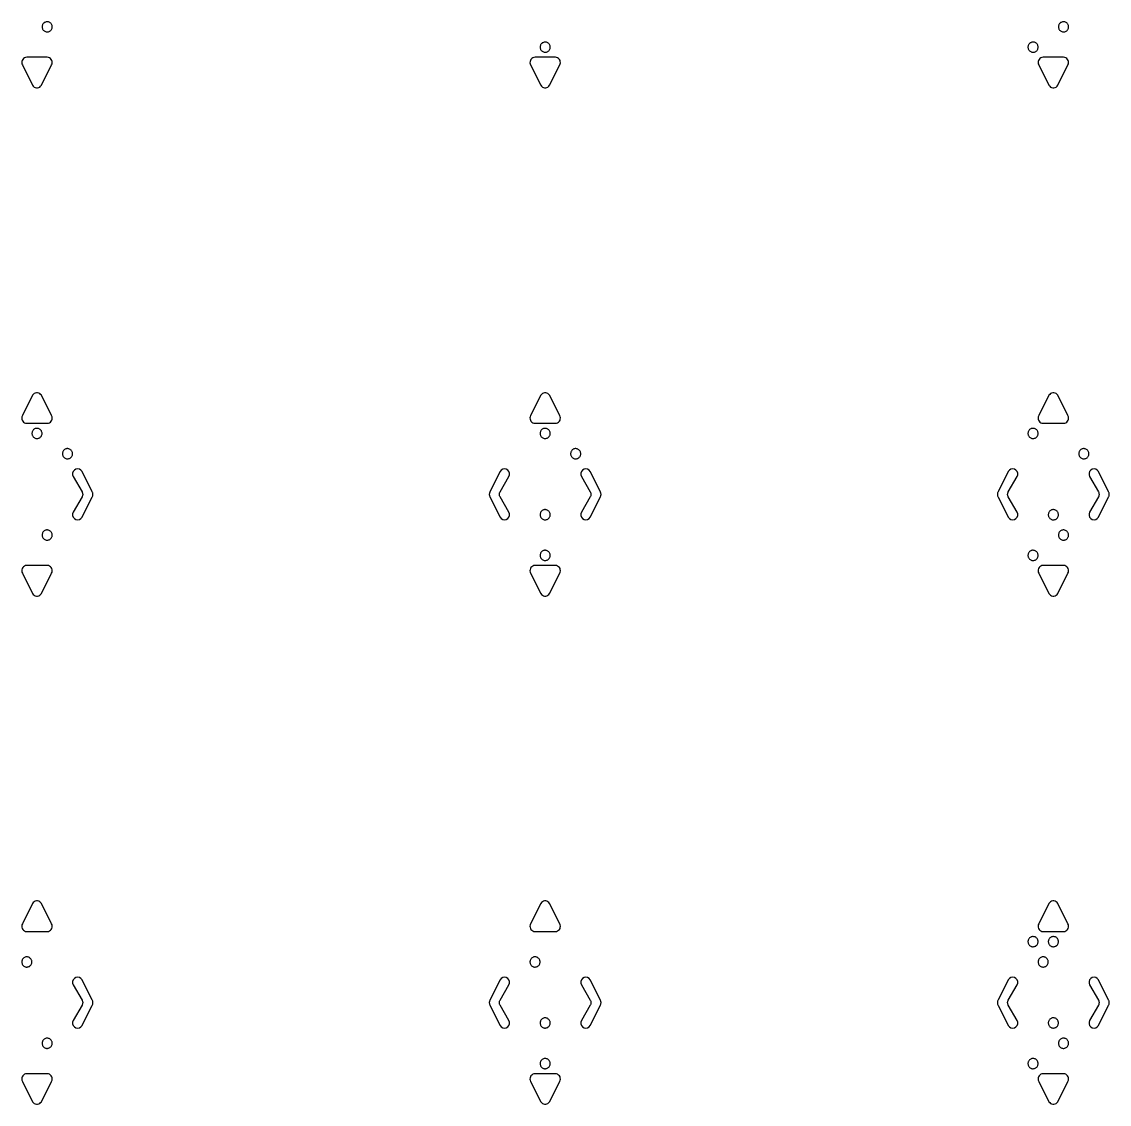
# Model space of a CAD drawing. Header units: metres. Extents: x 45 to 505, y 40 to 510.
# Drawn here: x 148.5 to 255.5, y 40 to 146.5 of the extents above; entities that cross this region are included whole.
import ezdxf

# ---------------------------------------------------------------- set-up
doc = ezdxf.new("R2010")
doc.units = ezdxf.units.M

msp = doc.modelspace()

# ---------------------------------------------------------------- linework, layer by layer
for points in [[(151.5, 146), (151.5, 146.06), (151.48, 146.13), (151.46, 146.19), (151.44, 146.25), (151.4, 146.3), (151.36, 146.35), (151.31, 146.39), (151.26, 146.43), (151.2, 146.46), (151.14, 146.48), (151.08, 146.49), (151.02, 146.5), (150.95, 146.5), (150.89, 146.49), (150.83, 146.47), (150.77, 146.44), (150.71, 146.41), (150.66, 146.37), (150.62, 146.32), (150.58, 146.27), (150.55, 146.22), (150.53, 146.16), (150.51, 146.1), (150.5, 146.03), (150.5, 145.97), (150.51, 145.9), (150.53, 145.84), (150.55, 145.78), (150.58, 145.73), (150.62, 145.68), (150.66, 145.63), (150.71, 145.59), (150.77, 145.56), (150.83, 145.53), (150.89, 145.51), (150.95, 145.5), (151.02, 145.5), (151.08, 145.51), (151.14, 145.52), (151.2, 145.54), (151.26, 145.57), (151.31, 145.61), (151.36, 145.65), (151.4, 145.7), (151.44, 145.75), (151.46, 145.81), (151.48, 145.87), (151.5, 145.94), (151.5, 146)], [(251.5, 146), (251.5, 146.06), (251.48, 146.13), (251.46, 146.19), (251.44, 146.25), (251.4, 146.3), (251.36, 146.35), (251.31, 146.39), (251.26, 146.43), (251.2, 146.46), (251.14, 146.48), (251.08, 146.49), (251.02, 146.5), (250.95, 146.5), (250.89, 146.49), (250.83, 146.47), (250.77, 146.44), (250.71, 146.41), (250.66, 146.37), (250.62, 146.32), (250.58, 146.27), (250.55, 146.22), (250.53, 146.16), (250.51, 146.1), (250.5, 146.03), (250.5, 145.97), (250.51, 145.9), (250.53, 145.84), (250.55, 145.78), (250.58, 145.73), (250.62, 145.68), (250.66, 145.63), (250.71, 145.59), (250.77, 145.56), (250.83, 145.53), (250.89, 145.51), (250.95, 145.5), (251.02, 145.5), (251.08, 145.51), (251.14, 145.52), (251.2, 145.54), (251.26, 145.57), (251.31, 145.61), (251.36, 145.65), (251.4, 145.7), (251.44, 145.75), (251.46, 145.81), (251.48, 145.87), (251.5, 145.94), (251.5, 146)], [(200.5, 144), (200.5, 144.06), (200.48, 144.13), (200.46, 144.19), (200.44, 144.25), (200.4, 144.3), (200.36, 144.35), (200.31, 144.39), (200.26, 144.43), (200.2, 144.46), (200.14, 144.48), (200.08, 144.49), (200.02, 144.5), (199.95, 144.5), (199.89, 144.49), (199.83, 144.47), (199.77, 144.44), (199.71, 144.41), (199.66, 144.37), (199.62, 144.32), (199.58, 144.27), (199.55, 144.22), (199.53, 144.16), (199.51, 144.1), (199.5, 144.03), (199.5, 143.97), (199.51, 143.9), (199.53, 143.84), (199.55, 143.78), (199.58, 143.73), (199.62, 143.68), (199.66, 143.63), (199.71, 143.59), (199.77, 143.56), (199.83, 143.53), (199.89, 143.51), (199.95, 143.5), (200.02, 143.5), (200.08, 143.51), (200.14, 143.52), (200.2, 143.54), (200.26, 143.57), (200.31, 143.61), (200.36, 143.65), (200.4, 143.7), (200.44, 143.75), (200.46, 143.81), (200.48, 143.87), (200.5, 143.94), (200.5, 144)], [(248.5, 144), (248.5, 144.06), (248.48, 144.13), (248.46, 144.19), (248.44, 144.25), (248.4, 144.3), (248.36, 144.35), (248.31, 144.39), (248.26, 144.43), (248.2, 144.46), (248.14, 144.48), (248.08, 144.49), (248.02, 144.5), (247.95, 144.5), (247.89, 144.49), (247.83, 144.47), (247.77, 144.44), (247.71, 144.41), (247.66, 144.37), (247.62, 144.32), (247.58, 144.27), (247.55, 144.22), (247.53, 144.16), (247.51, 144.1), (247.5, 144.03), (247.5, 143.97), (247.51, 143.9), (247.53, 143.84), (247.55, 143.78), (247.58, 143.73), (247.62, 143.68), (247.66, 143.63), (247.71, 143.59), (247.77, 143.56), (247.83, 143.53), (247.89, 143.51), (247.95, 143.5), (248.02, 143.5), (248.08, 143.51), (248.14, 143.52), (248.2, 143.54), (248.26, 143.57), (248.31, 143.61), (248.36, 143.65), (248.4, 143.7), (248.44, 143.75), (248.46, 143.81), (248.48, 143.87), (248.5, 143.94), (248.5, 144)], [(149.57, 140.25), (149.64, 140.16), (149.73, 140.08), (149.83, 140.03), (149.94, 140), (150.06, 140), (150.17, 140.03), (150.27, 140.08), (150.36, 140.16), (150.43, 140.25), (151.43, 142.25), (151.48, 142.36), (151.5, 142.47), (151.49, 142.59), (151.46, 142.7), (151.4, 142.8), (151.32, 142.88), (151.22, 142.95), (151.12, 142.99), (151, 143), (149, 143), (148.88, 142.99), (148.78, 142.95), (148.68, 142.88), (148.6, 142.8), (148.54, 142.7), (148.51, 142.59), (148.5, 142.47), (148.52, 142.36), (148.57, 142.25)], [(199.57, 140.25), (199.64, 140.16), (199.73, 140.08), (199.83, 140.03), (199.94, 140), (200.06, 140), (200.17, 140.03), (200.27, 140.08), (200.36, 140.16), (200.43, 140.25), (201.43, 142.25), (201.48, 142.36), (201.5, 142.47), (201.49, 142.59), (201.46, 142.7), (201.4, 142.8), (201.32, 142.88), (201.22, 142.95), (201.12, 142.99), (201, 143), (199, 143), (198.88, 142.99), (198.78, 142.95), (198.68, 142.88), (198.6, 142.8), (198.54, 142.7), (198.51, 142.59), (198.5, 142.47), (198.52, 142.36), (198.57, 142.25)], [(249.57, 140.25), (249.64, 140.16), (249.73, 140.08), (249.83, 140.03), (249.94, 140), (250.06, 140), (250.17, 140.03), (250.27, 140.08), (250.36, 140.16), (250.43, 140.25), (251.43, 142.25), (251.48, 142.36), (251.5, 142.47), (251.49, 142.59), (251.46, 142.7), (251.4, 142.8), (251.32, 142.88), (251.22, 142.95), (251.12, 142.99), (251, 143), (249, 143), (248.88, 142.99), (248.78, 142.95), (248.68, 142.88), (248.6, 142.8), (248.54, 142.7), (248.51, 142.59), (248.5, 142.47), (248.52, 142.36), (248.57, 142.25)], [(150.43, 109.75), (150.36, 109.84), (150.27, 109.92), (150.17, 109.97), (150.06, 110), (149.94, 110), (149.83, 109.97), (149.73, 109.92), (149.64, 109.84), (149.57, 109.75), (148.57, 107.75), (148.52, 107.64), (148.5, 107.53), (148.51, 107.41), (148.54, 107.3), (148.6, 107.2), (148.68, 107.12), (148.78, 107.05), (148.88, 107.01), (149, 107), (151, 107), (151.12, 107.01), (151.22, 107.05), (151.32, 107.12), (151.4, 107.2), (151.46, 107.3), (151.49, 107.41), (151.5, 107.53), (151.48, 107.64), (151.43, 107.75)], [(200.43, 109.75), (200.36, 109.84), (200.27, 109.92), (200.17, 109.97), (200.06, 110), (199.94, 110), (199.83, 109.97), (199.73, 109.92), (199.64, 109.84), (199.57, 109.75), (198.57, 107.75), (198.52, 107.64), (198.5, 107.53), (198.51, 107.41), (198.54, 107.3), (198.6, 107.2), (198.68, 107.12), (198.78, 107.05), (198.88, 107.01), (199, 107), (201, 107), (201.12, 107.01), (201.22, 107.05), (201.32, 107.12), (201.4, 107.2), (201.46, 107.3), (201.49, 107.41), (201.5, 107.53), (201.48, 107.64), (201.43, 107.75)], [(250.43, 109.75), (250.36, 109.84), (250.27, 109.92), (250.17, 109.97), (250.06, 110), (249.94, 110), (249.83, 109.97), (249.73, 109.92), (249.64, 109.84), (249.57, 109.75), (248.57, 107.75), (248.52, 107.64), (248.5, 107.53), (248.51, 107.41), (248.54, 107.3), (248.6, 107.2), (248.68, 107.12), (248.78, 107.05), (248.88, 107.01), (249, 107), (251, 107), (251.12, 107.01), (251.22, 107.05), (251.32, 107.12), (251.4, 107.2), (251.46, 107.3), (251.49, 107.41), (251.5, 107.53), (251.48, 107.64), (251.43, 107.75)], [(150.5, 106), (150.5, 106.06), (150.48, 106.13), (150.46, 106.19), (150.44, 106.25), (150.4, 106.3), (150.36, 106.35), (150.31, 106.39), (150.26, 106.43), (150.2, 106.46), (150.14, 106.48), (150.08, 106.49), (150.02, 106.5), (149.95, 106.5), (149.89, 106.49), (149.83, 106.47), (149.77, 106.44), (149.71, 106.41), (149.66, 106.37), (149.62, 106.32), (149.58, 106.27), (149.55, 106.22), (149.53, 106.16), (149.51, 106.1), (149.5, 106.03), (149.5, 105.97), (149.51, 105.9), (149.53, 105.84), (149.55, 105.78), (149.58, 105.73), (149.62, 105.68), (149.66, 105.63), (149.71, 105.59), (149.77, 105.56), (149.83, 105.53), (149.89, 105.51), (149.95, 105.5), (150.02, 105.5), (150.08, 105.51), (150.14, 105.52), (150.2, 105.54), (150.26, 105.57), (150.31, 105.61), (150.36, 105.65), (150.4, 105.7), (150.44, 105.75), (150.46, 105.81), (150.48, 105.87), (150.5, 105.94), (150.5, 106)], [(200.5, 106), (200.5, 106.06), (200.48, 106.13), (200.46, 106.19), (200.44, 106.25), (200.4, 106.3), (200.36, 106.35), (200.31, 106.39), (200.26, 106.43), (200.2, 106.46), (200.14, 106.48), (200.08, 106.49), (200.02, 106.5), (199.95, 106.5), (199.89, 106.49), (199.83, 106.47), (199.77, 106.44), (199.71, 106.41), (199.66, 106.37), (199.62, 106.32), (199.58, 106.27), (199.55, 106.22), (199.53, 106.16), (199.51, 106.1), (199.5, 106.03), (199.5, 105.97), (199.51, 105.9), (199.53, 105.84), (199.55, 105.78), (199.58, 105.73), (199.62, 105.68), (199.66, 105.63), (199.71, 105.59), (199.77, 105.56), (199.83, 105.53), (199.89, 105.51), (199.95, 105.5), (200.02, 105.5), (200.08, 105.51), (200.14, 105.52), (200.2, 105.54), (200.26, 105.57), (200.31, 105.61), (200.36, 105.65), (200.4, 105.7), (200.44, 105.75), (200.46, 105.81), (200.48, 105.87), (200.5, 105.94), (200.5, 106)], [(248.5, 106), (248.5, 106.06), (248.48, 106.13), (248.46, 106.19), (248.44, 106.25), (248.4, 106.3), (248.36, 106.35), (248.31, 106.39), (248.26, 106.43), (248.2, 106.46), (248.14, 106.48), (248.08, 106.49), (248.02, 106.5), (247.95, 106.5), (247.89, 106.49), (247.83, 106.47), (247.77, 106.44), (247.71, 106.41), (247.66, 106.37), (247.62, 106.32), (247.58, 106.27), (247.55, 106.22), (247.53, 106.16), (247.51, 106.1), (247.5, 106.03), (247.5, 105.97), (247.51, 105.9), (247.53, 105.84), (247.55, 105.78), (247.58, 105.73), (247.62, 105.68), (247.66, 105.63), (247.71, 105.59), (247.77, 105.56), (247.83, 105.53), (247.89, 105.51), (247.95, 105.5), (248.02, 105.5), (248.08, 105.51), (248.14, 105.52), (248.2, 105.54), (248.26, 105.57), (248.31, 105.61), (248.36, 105.65), (248.4, 105.7), (248.44, 105.75), (248.46, 105.81), (248.48, 105.87), (248.5, 105.94), (248.5, 106)], [(153.5, 104), (153.5, 104.06), (153.48, 104.13), (153.46, 104.19), (153.44, 104.25), (153.4, 104.3), (153.36, 104.35), (153.31, 104.39), (153.26, 104.43), (153.2, 104.46), (153.14, 104.48), (153.08, 104.49), (153.02, 104.5), (152.95, 104.5), (152.89, 104.49), (152.83, 104.47), (152.77, 104.44), (152.71, 104.41), (152.66, 104.37), (152.62, 104.32), (152.58, 104.27), (152.55, 104.22), (152.53, 104.16), (152.51, 104.1), (152.5, 104.03), (152.5, 103.97), (152.51, 103.9), (152.53, 103.84), (152.55, 103.78), (152.58, 103.73), (152.62, 103.68), (152.66, 103.63), (152.71, 103.59), (152.77, 103.56), (152.83, 103.53), (152.89, 103.51), (152.95, 103.5), (153.02, 103.5), (153.08, 103.51), (153.14, 103.52), (153.2, 103.54), (153.26, 103.57), (153.31, 103.61), (153.36, 103.65), (153.4, 103.7), (153.44, 103.75), (153.46, 103.81), (153.48, 103.87), (153.5, 103.94), (153.5, 104)], [(203.5, 104), (203.5, 104.06), (203.48, 104.13), (203.46, 104.19), (203.44, 104.25), (203.4, 104.3), (203.36, 104.35), (203.31, 104.39), (203.26, 104.43), (203.2, 104.46), (203.14, 104.48), (203.08, 104.49), (203.02, 104.5), (202.95, 104.5), (202.89, 104.49), (202.83, 104.47), (202.77, 104.44), (202.71, 104.41), (202.66, 104.37), (202.62, 104.32), (202.58, 104.27), (202.55, 104.22), (202.53, 104.16), (202.51, 104.1), (202.5, 104.03), (202.5, 103.97), (202.51, 103.9), (202.53, 103.84), (202.55, 103.78), (202.58, 103.73), (202.62, 103.68), (202.66, 103.63), (202.71, 103.59), (202.77, 103.56), (202.83, 103.53), (202.89, 103.51), (202.95, 103.5), (203.02, 103.5), (203.08, 103.51), (203.14, 103.52), (203.2, 103.54), (203.26, 103.57), (203.31, 103.61), (203.36, 103.65), (203.4, 103.7), (203.44, 103.75), (203.46, 103.81), (203.48, 103.87), (203.5, 103.94), (203.5, 104)], [(253.5, 104), (253.5, 104.06), (253.48, 104.13), (253.46, 104.19), (253.44, 104.25), (253.4, 104.3), (253.36, 104.35), (253.31, 104.39), (253.26, 104.43), (253.2, 104.46), (253.14, 104.48), (253.08, 104.49), (253.02, 104.5), (252.95, 104.5), (252.89, 104.49), (252.83, 104.47), (252.77, 104.44), (252.71, 104.41), (252.66, 104.37), (252.62, 104.32), (252.58, 104.27), (252.55, 104.22), (252.53, 104.16), (252.51, 104.1), (252.5, 104.03), (252.5, 103.97), (252.51, 103.9), (252.53, 103.84), (252.55, 103.78), (252.58, 103.73), (252.62, 103.68), (252.66, 103.63), (252.71, 103.59), (252.77, 103.56), (252.83, 103.53), (252.89, 103.51), (252.95, 103.5), (253.02, 103.5), (253.08, 103.51), (253.14, 103.52), (253.2, 103.54), (253.26, 103.57), (253.31, 103.61), (253.36, 103.65), (253.4, 103.7), (253.44, 103.75), (253.46, 103.81), (253.48, 103.87), (253.5, 103.94), (253.5, 104)], [(155.43, 99.75), (155.46, 99.8), (155.48, 99.86), (155.49, 99.91), (155.5, 99.97), (155.5, 100.03), (155.49, 100.09), (155.48, 100.14), (155.46, 100.2), (155.43, 100.25), (154.43, 102.25), (154.32, 102.38), (154.17, 102.47), (154, 102.5), (153.83, 102.47), (153.68, 102.38), (153.57, 102.25), (153.51, 102.09), (153.51, 101.91), (153.57, 101.75), (154.43, 100.25), (154.46, 100.2), (154.48, 100.14), (154.49, 100.09), (154.5, 100.03), (154.5, 99.97), (154.49, 99.91), (154.48, 99.86), (154.46, 99.8), (154.43, 99.75), (153.57, 98.25), (153.51, 98.09), (153.51, 97.91), (153.57, 97.75), (153.68, 97.62), (153.83, 97.53), (154, 97.5), (154.17, 97.53), (154.32, 97.62), (154.43, 97.75)], [(194.57, 100.25), (194.54, 100.2), (194.52, 100.14), (194.51, 100.09), (194.5, 100.03), (194.5, 99.97), (194.51, 99.91), (194.52, 99.86), (194.54, 99.8), (194.57, 99.75), (195.57, 97.75), (195.68, 97.62), (195.83, 97.53), (196, 97.5), (196.17, 97.53), (196.32, 97.62), (196.43, 97.75), (196.49, 97.91), (196.49, 98.09), (196.43, 98.25), (195.57, 99.75), (195.54, 99.8), (195.52, 99.86), (195.51, 99.91), (195.5, 99.97), (195.5, 100.03), (195.51, 100.09), (195.52, 100.14), (195.54, 100.2), (195.57, 100.25), (196.43, 101.75), (196.49, 101.91), (196.49, 102.09), (196.43, 102.25), (196.32, 102.38), (196.17, 102.47), (196, 102.5), (195.83, 102.47), (195.68, 102.38), (195.57, 102.25)], [(205.43, 99.75), (205.46, 99.8), (205.48, 99.86), (205.49, 99.91), (205.5, 99.97), (205.5, 100.03), (205.49, 100.09), (205.48, 100.14), (205.46, 100.2), (205.43, 100.25), (204.43, 102.25), (204.32, 102.38), (204.17, 102.47), (204, 102.5), (203.83, 102.47), (203.68, 102.38), (203.57, 102.25), (203.51, 102.09), (203.51, 101.91), (203.57, 101.75), (204.43, 100.25), (204.46, 100.2), (204.48, 100.14), (204.49, 100.09), (204.5, 100.03), (204.5, 99.97), (204.49, 99.91), (204.48, 99.86), (204.46, 99.8), (204.43, 99.75), (203.57, 98.25), (203.51, 98.09), (203.51, 97.91), (203.57, 97.75), (203.68, 97.62), (203.83, 97.53), (204, 97.5), (204.17, 97.53), (204.32, 97.62), (204.43, 97.75)], [(244.57, 100.25), (244.54, 100.2), (244.52, 100.14), (244.51, 100.09), (244.5, 100.03), (244.5, 99.97), (244.51, 99.91), (244.52, 99.86), (244.54, 99.8), (244.57, 99.75), (245.57, 97.75), (245.68, 97.62), (245.83, 97.53), (246, 97.5), (246.17, 97.53), (246.32, 97.62), (246.43, 97.75), (246.49, 97.91), (246.49, 98.09), (246.43, 98.25), (245.57, 99.75), (245.54, 99.8), (245.52, 99.86), (245.51, 99.91), (245.5, 99.97), (245.5, 100.03), (245.51, 100.09), (245.52, 100.14), (245.54, 100.2), (245.57, 100.25), (246.43, 101.75), (246.49, 101.91), (246.49, 102.09), (246.43, 102.25), (246.32, 102.38), (246.17, 102.47), (246, 102.5), (245.83, 102.47), (245.68, 102.38), (245.57, 102.25)], [(255.43, 99.75), (255.46, 99.8), (255.48, 99.86), (255.49, 99.91), (255.5, 99.97), (255.5, 100.03), (255.49, 100.09), (255.48, 100.14), (255.46, 100.2), (255.43, 100.25), (254.43, 102.25), (254.32, 102.38), (254.17, 102.47), (254, 102.5), (253.83, 102.47), (253.68, 102.38), (253.57, 102.25), (253.51, 102.09), (253.51, 101.91), (253.57, 101.75), (254.43, 100.25), (254.46, 100.2), (254.48, 100.14), (254.49, 100.09), (254.5, 100.03), (254.5, 99.97), (254.49, 99.91), (254.48, 99.86), (254.46, 99.8), (254.43, 99.75), (253.57, 98.25), (253.51, 98.09), (253.51, 97.91), (253.57, 97.75), (253.68, 97.62), (253.83, 97.53), (254, 97.5), (254.17, 97.53), (254.32, 97.62), (254.43, 97.75)], [(200.5, 98), (200.5, 98.06), (200.48, 98.13), (200.46, 98.19), (200.44, 98.25), (200.4, 98.3), (200.36, 98.35), (200.31, 98.39), (200.26, 98.43), (200.2, 98.46), (200.14, 98.48), (200.08, 98.49), (200.02, 98.5), (199.95, 98.5), (199.89, 98.49), (199.83, 98.47), (199.77, 98.44), (199.71, 98.41), (199.66, 98.37), (199.62, 98.32), (199.58, 98.27), (199.55, 98.22), (199.53, 98.16), (199.51, 98.1), (199.5, 98.03), (199.5, 97.97), (199.51, 97.9), (199.53, 97.84), (199.55, 97.78), (199.58, 97.73), (199.62, 97.68), (199.66, 97.63), (199.71, 97.59), (199.77, 97.56), (199.83, 97.53), (199.89, 97.51), (199.95, 97.5), (200.02, 97.5), (200.08, 97.51), (200.14, 97.52), (200.2, 97.54), (200.26, 97.57), (200.31, 97.61), (200.36, 97.65), (200.4, 97.7), (200.44, 97.75), (200.46, 97.81), (200.48, 97.87), (200.5, 97.94), (200.5, 98)], [(250.5, 98), (250.5, 98.06), (250.48, 98.13), (250.46, 98.19), (250.44, 98.25), (250.4, 98.3), (250.36, 98.35), (250.31, 98.39), (250.26, 98.43), (250.2, 98.46), (250.14, 98.48), (250.08, 98.49), (250.02, 98.5), (249.95, 98.5), (249.89, 98.49), (249.83, 98.47), (249.77, 98.44), (249.71, 98.41), (249.66, 98.37), (249.62, 98.32), (249.58, 98.27), (249.55, 98.22), (249.53, 98.16), (249.51, 98.1), (249.5, 98.03), (249.5, 97.97), (249.51, 97.9), (249.53, 97.84), (249.55, 97.78), (249.58, 97.73), (249.62, 97.68), (249.66, 97.63), (249.71, 97.59), (249.77, 97.56), (249.83, 97.53), (249.89, 97.51), (249.95, 97.5), (250.02, 97.5), (250.08, 97.51), (250.14, 97.52), (250.2, 97.54), (250.26, 97.57), (250.31, 97.61), (250.36, 97.65), (250.4, 97.7), (250.44, 97.75), (250.46, 97.81), (250.48, 97.87), (250.5, 97.94), (250.5, 98)], [(151.5, 96), (151.5, 96.06), (151.48, 96.13), (151.46, 96.19), (151.44, 96.25), (151.4, 96.3), (151.36, 96.35), (151.31, 96.39), (151.26, 96.43), (151.2, 96.46), (151.14, 96.48), (151.08, 96.49), (151.02, 96.5), (150.95, 96.5), (150.89, 96.49), (150.83, 96.47), (150.77, 96.44), (150.71, 96.41), (150.66, 96.37), (150.62, 96.32), (150.58, 96.27), (150.55, 96.22), (150.53, 96.16), (150.51, 96.1), (150.5, 96.03), (150.5, 95.97), (150.51, 95.9), (150.53, 95.84), (150.55, 95.78), (150.58, 95.73), (150.62, 95.68), (150.66, 95.63), (150.71, 95.59), (150.77, 95.56), (150.83, 95.53), (150.89, 95.51), (150.95, 95.5), (151.02, 95.5), (151.08, 95.51), (151.14, 95.52), (151.2, 95.54), (151.26, 95.57), (151.31, 95.61), (151.36, 95.65), (151.4, 95.7), (151.44, 95.75), (151.46, 95.81), (151.48, 95.87), (151.5, 95.94), (151.5, 96)], [(251.5, 96), (251.5, 96.06), (251.48, 96.13), (251.46, 96.19), (251.44, 96.25), (251.4, 96.3), (251.36, 96.35), (251.31, 96.39), (251.26, 96.43), (251.2, 96.46), (251.14, 96.48), (251.08, 96.49), (251.02, 96.5), (250.95, 96.5), (250.89, 96.49), (250.83, 96.47), (250.77, 96.44), (250.71, 96.41), (250.66, 96.37), (250.62, 96.32), (250.58, 96.27), (250.55, 96.22), (250.53, 96.16), (250.51, 96.1), (250.5, 96.03), (250.5, 95.97), (250.51, 95.9), (250.53, 95.84), (250.55, 95.78), (250.58, 95.73), (250.62, 95.68), (250.66, 95.63), (250.71, 95.59), (250.77, 95.56), (250.83, 95.53), (250.89, 95.51), (250.95, 95.5), (251.02, 95.5), (251.08, 95.51), (251.14, 95.52), (251.2, 95.54), (251.26, 95.57), (251.31, 95.61), (251.36, 95.65), (251.4, 95.7), (251.44, 95.75), (251.46, 95.81), (251.48, 95.87), (251.5, 95.94), (251.5, 96)], [(200.5, 94), (200.5, 94.06), (200.48, 94.13), (200.46, 94.19), (200.44, 94.25), (200.4, 94.3), (200.36, 94.35), (200.31, 94.39), (200.26, 94.43), (200.2, 94.46), (200.14, 94.48), (200.08, 94.49), (200.02, 94.5), (199.95, 94.5), (199.89, 94.49), (199.83, 94.47), (199.77, 94.44), (199.71, 94.41), (199.66, 94.37), (199.62, 94.32), (199.58, 94.27), (199.55, 94.22), (199.53, 94.16), (199.51, 94.1), (199.5, 94.03), (199.5, 93.97), (199.51, 93.9), (199.53, 93.84), (199.55, 93.78), (199.58, 93.73), (199.62, 93.68), (199.66, 93.63), (199.71, 93.59), (199.77, 93.56), (199.83, 93.53), (199.89, 93.51), (199.95, 93.5), (200.02, 93.5), (200.08, 93.51), (200.14, 93.52), (200.2, 93.54), (200.26, 93.57), (200.31, 93.61), (200.36, 93.65), (200.4, 93.7), (200.44, 93.75), (200.46, 93.81), (200.48, 93.87), (200.5, 93.94), (200.5, 94)], [(248.5, 94), (248.5, 94.06), (248.48, 94.13), (248.46, 94.19), (248.44, 94.25), (248.4, 94.3), (248.36, 94.35), (248.31, 94.39), (248.26, 94.43), (248.2, 94.46), (248.14, 94.48), (248.08, 94.49), (248.02, 94.5), (247.95, 94.5), (247.89, 94.49), (247.83, 94.47), (247.77, 94.44), (247.71, 94.41), (247.66, 94.37), (247.62, 94.32), (247.58, 94.27), (247.55, 94.22), (247.53, 94.16), (247.51, 94.1), (247.5, 94.03), (247.5, 93.97), (247.51, 93.9), (247.53, 93.84), (247.55, 93.78), (247.58, 93.73), (247.62, 93.68), (247.66, 93.63), (247.71, 93.59), (247.77, 93.56), (247.83, 93.53), (247.89, 93.51), (247.95, 93.5), (248.02, 93.5), (248.08, 93.51), (248.14, 93.52), (248.2, 93.54), (248.26, 93.57), (248.31, 93.61), (248.36, 93.65), (248.4, 93.7), (248.44, 93.75), (248.46, 93.81), (248.48, 93.87), (248.5, 93.94), (248.5, 94)], [(149.57, 90.25), (149.64, 90.16), (149.73, 90.08), (149.83, 90.03), (149.94, 90), (150.06, 90), (150.17, 90.03), (150.27, 90.08), (150.36, 90.16), (150.43, 90.25), (151.43, 92.25), (151.48, 92.36), (151.5, 92.47), (151.49, 92.59), (151.46, 92.7), (151.4, 92.8), (151.32, 92.88), (151.22, 92.95), (151.12, 92.99), (151, 93), (149, 93), (148.88, 92.99), (148.78, 92.95), (148.68, 92.88), (148.6, 92.8), (148.54, 92.7), (148.51, 92.59), (148.5, 92.47), (148.52, 92.36), (148.57, 92.25)], [(199.57, 90.25), (199.64, 90.16), (199.73, 90.08), (199.83, 90.03), (199.94, 90), (200.06, 90), (200.17, 90.03), (200.27, 90.08), (200.36, 90.16), (200.43, 90.25), (201.43, 92.25), (201.48, 92.36), (201.5, 92.47), (201.49, 92.59), (201.46, 92.7), (201.4, 92.8), (201.32, 92.88), (201.22, 92.95), (201.12, 92.99), (201, 93), (199, 93), (198.88, 92.99), (198.78, 92.95), (198.68, 92.88), (198.6, 92.8), (198.54, 92.7), (198.51, 92.59), (198.5, 92.47), (198.52, 92.36), (198.57, 92.25)], [(249.57, 90.25), (249.64, 90.16), (249.73, 90.08), (249.83, 90.03), (249.94, 90), (250.06, 90), (250.17, 90.03), (250.27, 90.08), (250.36, 90.16), (250.43, 90.25), (251.43, 92.25), (251.48, 92.36), (251.5, 92.47), (251.49, 92.59), (251.46, 92.7), (251.4, 92.8), (251.32, 92.88), (251.22, 92.95), (251.12, 92.99), (251, 93), (249, 93), (248.88, 92.99), (248.78, 92.95), (248.68, 92.88), (248.6, 92.8), (248.54, 92.7), (248.51, 92.59), (248.5, 92.47), (248.52, 92.36), (248.57, 92.25)], [(150.43, 59.75), (150.36, 59.84), (150.27, 59.92), (150.17, 59.97), (150.06, 60), (149.94, 60), (149.83, 59.97), (149.73, 59.92), (149.64, 59.84), (149.57, 59.75), (148.57, 57.75), (148.52, 57.64), (148.5, 57.53), (148.51, 57.41), (148.54, 57.3), (148.6, 57.2), (148.68, 57.12), (148.78, 57.05), (148.88, 57.01), (149, 57), (151, 57), (151.12, 57.01), (151.22, 57.05), (151.32, 57.12), (151.4, 57.2), (151.46, 57.3), (151.49, 57.41), (151.5, 57.53), (151.48, 57.64), (151.43, 57.75)], [(200.43, 59.75), (200.36, 59.84), (200.27, 59.92), (200.17, 59.97), (200.06, 60), (199.94, 60), (199.83, 59.97), (199.73, 59.92), (199.64, 59.84), (199.57, 59.75), (198.57, 57.75), (198.52, 57.64), (198.5, 57.53), (198.51, 57.41), (198.54, 57.3), (198.6, 57.2), (198.68, 57.12), (198.78, 57.05), (198.88, 57.01), (199, 57), (201, 57), (201.12, 57.01), (201.22, 57.05), (201.32, 57.12), (201.4, 57.2), (201.46, 57.3), (201.49, 57.41), (201.5, 57.53), (201.48, 57.64), (201.43, 57.75)], [(250.43, 59.75), (250.36, 59.84), (250.27, 59.92), (250.17, 59.97), (250.06, 60), (249.94, 60), (249.83, 59.97), (249.73, 59.92), (249.64, 59.84), (249.57, 59.75), (248.57, 57.75), (248.52, 57.64), (248.5, 57.53), (248.51, 57.41), (248.54, 57.3), (248.6, 57.2), (248.68, 57.12), (248.78, 57.05), (248.88, 57.01), (249, 57), (251, 57), (251.12, 57.01), (251.22, 57.05), (251.32, 57.12), (251.4, 57.2), (251.46, 57.3), (251.49, 57.41), (251.5, 57.53), (251.48, 57.64), (251.43, 57.75)], [(248.5, 56), (248.5, 56.06), (248.48, 56.13), (248.46, 56.19), (248.44, 56.25), (248.4, 56.3), (248.36, 56.35), (248.31, 56.39), (248.26, 56.43), (248.2, 56.46), (248.14, 56.48), (248.08, 56.49), (248.02, 56.5), (247.95, 56.5), (247.89, 56.49), (247.83, 56.47), (247.77, 56.44), (247.71, 56.41), (247.66, 56.37), (247.62, 56.32), (247.58, 56.27), (247.55, 56.22), (247.53, 56.16), (247.51, 56.1), (247.5, 56.03), (247.5, 55.97), (247.51, 55.9), (247.53, 55.84), (247.55, 55.78), (247.58, 55.73), (247.62, 55.68), (247.66, 55.63), (247.71, 55.59), (247.77, 55.56), (247.83, 55.53), (247.89, 55.51), (247.95, 55.5), (248.02, 55.5), (248.08, 55.51), (248.14, 55.52), (248.2, 55.54), (248.26, 55.57), (248.31, 55.61), (248.36, 55.65), (248.4, 55.7), (248.44, 55.75), (248.46, 55.81), (248.48, 55.87), (248.5, 55.94), (248.5, 56)], [(250.5, 56), (250.5, 56.06), (250.48, 56.13), (250.46, 56.19), (250.44, 56.25), (250.4, 56.3), (250.36, 56.35), (250.31, 56.39), (250.26, 56.43), (250.2, 56.46), (250.14, 56.48), (250.08, 56.49), (250.02, 56.5), (249.95, 56.5), (249.89, 56.49), (249.83, 56.47), (249.77, 56.44), (249.71, 56.41), (249.66, 56.37), (249.62, 56.32), (249.58, 56.27), (249.55, 56.22), (249.53, 56.16), (249.51, 56.1), (249.5, 56.03), (249.5, 55.97), (249.51, 55.9), (249.53, 55.84), (249.55, 55.78), (249.58, 55.73), (249.62, 55.68), (249.66, 55.63), (249.71, 55.59), (249.77, 55.56), (249.83, 55.53), (249.89, 55.51), (249.95, 55.5), (250.02, 55.5), (250.08, 55.51), (250.14, 55.52), (250.2, 55.54), (250.26, 55.57), (250.31, 55.61), (250.36, 55.65), (250.4, 55.7), (250.44, 55.75), (250.46, 55.81), (250.48, 55.87), (250.5, 55.94), (250.5, 56)], [(149.5, 54), (149.5, 54.06), (149.48, 54.13), (149.46, 54.19), (149.44, 54.25), (149.4, 54.3), (149.36, 54.35), (149.31, 54.39), (149.26, 54.43), (149.2, 54.46), (149.14, 54.48), (149.08, 54.49), (149.02, 54.5), (148.95, 54.5), (148.89, 54.49), (148.83, 54.47), (148.77, 54.44), (148.71, 54.41), (148.66, 54.37), (148.62, 54.32), (148.58, 54.27), (148.55, 54.22), (148.53, 54.16), (148.51, 54.1), (148.5, 54.03), (148.5, 53.97), (148.51, 53.9), (148.53, 53.84), (148.55, 53.78), (148.58, 53.73), (148.62, 53.68), (148.66, 53.63), (148.71, 53.59), (148.77, 53.56), (148.83, 53.53), (148.89, 53.51), (148.95, 53.5), (149.02, 53.5), (149.08, 53.51), (149.14, 53.52), (149.2, 53.54), (149.26, 53.57), (149.31, 53.61), (149.36, 53.65), (149.4, 53.7), (149.44, 53.75), (149.46, 53.81), (149.48, 53.87), (149.5, 53.94), (149.5, 54)], [(199.5, 54), (199.5, 54.06), (199.48, 54.13), (199.46, 54.19), (199.44, 54.25), (199.4, 54.3), (199.36, 54.35), (199.31, 54.39), (199.26, 54.43), (199.2, 54.46), (199.14, 54.48), (199.08, 54.49), (199.02, 54.5), (198.95, 54.5), (198.89, 54.49), (198.83, 54.47), (198.77, 54.44), (198.71, 54.41), (198.66, 54.37), (198.62, 54.32), (198.58, 54.27), (198.55, 54.22), (198.53, 54.16), (198.51, 54.1), (198.5, 54.03), (198.5, 53.97), (198.51, 53.9), (198.53, 53.84), (198.55, 53.78), (198.58, 53.73), (198.62, 53.68), (198.66, 53.63), (198.71, 53.59), (198.77, 53.56), (198.83, 53.53), (198.89, 53.51), (198.95, 53.5), (199.02, 53.5), (199.08, 53.51), (199.14, 53.52), (199.2, 53.54), (199.26, 53.57), (199.31, 53.61), (199.36, 53.65), (199.4, 53.7), (199.44, 53.75), (199.46, 53.81), (199.48, 53.87), (199.5, 53.94), (199.5, 54)], [(249.5, 54), (249.5, 54.06), (249.48, 54.13), (249.46, 54.19), (249.44, 54.25), (249.4, 54.3), (249.36, 54.35), (249.31, 54.39), (249.26, 54.43), (249.2, 54.46), (249.14, 54.48), (249.08, 54.49), (249.02, 54.5), (248.95, 54.5), (248.89, 54.49), (248.83, 54.47), (248.77, 54.44), (248.71, 54.41), (248.66, 54.37), (248.62, 54.32), (248.58, 54.27), (248.55, 54.22), (248.53, 54.16), (248.51, 54.1), (248.5, 54.03), (248.5, 53.97), (248.51, 53.9), (248.53, 53.84), (248.55, 53.78), (248.58, 53.73), (248.62, 53.68), (248.66, 53.63), (248.71, 53.59), (248.77, 53.56), (248.83, 53.53), (248.89, 53.51), (248.95, 53.5), (249.02, 53.5), (249.08, 53.51), (249.14, 53.52), (249.2, 53.54), (249.26, 53.57), (249.31, 53.61), (249.36, 53.65), (249.4, 53.7), (249.44, 53.75), (249.46, 53.81), (249.48, 53.87), (249.5, 53.94), (249.5, 54)], [(155.43, 49.75), (155.46, 49.8), (155.48, 49.86), (155.49, 49.91), (155.5, 49.97), (155.5, 50.03), (155.49, 50.09), (155.48, 50.14), (155.46, 50.2), (155.43, 50.25), (154.43, 52.25), (154.32, 52.38), (154.17, 52.47), (154, 52.5), (153.83, 52.47), (153.68, 52.38), (153.57, 52.25), (153.51, 52.09), (153.51, 51.91), (153.57, 51.75), (154.43, 50.25), (154.46, 50.2), (154.48, 50.14), (154.49, 50.09), (154.5, 50.03), (154.5, 49.97), (154.49, 49.91), (154.48, 49.86), (154.46, 49.8), (154.43, 49.75), (153.57, 48.25), (153.51, 48.09), (153.51, 47.91), (153.57, 47.75), (153.68, 47.62), (153.83, 47.53), (154, 47.5), (154.17, 47.53), (154.32, 47.62), (154.43, 47.75)], [(194.57, 50.25), (194.54, 50.2), (194.52, 50.14), (194.51, 50.09), (194.5, 50.03), (194.5, 49.97), (194.51, 49.91), (194.52, 49.86), (194.54, 49.8), (194.57, 49.75), (195.57, 47.75), (195.68, 47.62), (195.83, 47.53), (196, 47.5), (196.17, 47.53), (196.32, 47.62), (196.43, 47.75), (196.49, 47.91), (196.49, 48.09), (196.43, 48.25), (195.57, 49.75), (195.54, 49.8), (195.52, 49.86), (195.51, 49.91), (195.5, 49.97), (195.5, 50.03), (195.51, 50.09), (195.52, 50.14), (195.54, 50.2), (195.57, 50.25), (196.43, 51.75), (196.49, 51.91), (196.49, 52.09), (196.43, 52.25), (196.32, 52.38), (196.17, 52.47), (196, 52.5), (195.83, 52.47), (195.68, 52.38), (195.57, 52.25)], [(205.43, 49.75), (205.46, 49.8), (205.48, 49.86), (205.49, 49.91), (205.5, 49.97), (205.5, 50.03), (205.49, 50.09), (205.48, 50.14), (205.46, 50.2), (205.43, 50.25), (204.43, 52.25), (204.32, 52.38), (204.17, 52.47), (204, 52.5), (203.83, 52.47), (203.68, 52.38), (203.57, 52.25), (203.51, 52.09), (203.51, 51.91), (203.57, 51.75), (204.43, 50.25), (204.46, 50.2), (204.48, 50.14), (204.49, 50.09), (204.5, 50.03), (204.5, 49.97), (204.49, 49.91), (204.48, 49.86), (204.46, 49.8), (204.43, 49.75), (203.57, 48.25), (203.51, 48.09), (203.51, 47.91), (203.57, 47.75), (203.68, 47.62), (203.83, 47.53), (204, 47.5), (204.17, 47.53), (204.32, 47.62), (204.43, 47.75)], [(244.57, 50.25), (244.54, 50.2), (244.52, 50.14), (244.51, 50.09), (244.5, 50.03), (244.5, 49.97), (244.51, 49.91), (244.52, 49.86), (244.54, 49.8), (244.57, 49.75), (245.57, 47.75), (245.68, 47.62), (245.83, 47.53), (246, 47.5), (246.17, 47.53), (246.32, 47.62), (246.43, 47.75), (246.49, 47.91), (246.49, 48.09), (246.43, 48.25), (245.57, 49.75), (245.54, 49.8), (245.52, 49.86), (245.51, 49.91), (245.5, 49.97), (245.5, 50.03), (245.51, 50.09), (245.52, 50.14), (245.54, 50.2), (245.57, 50.25), (246.43, 51.75), (246.49, 51.91), (246.49, 52.09), (246.43, 52.25), (246.32, 52.38), (246.17, 52.47), (246, 52.5), (245.83, 52.47), (245.68, 52.38), (245.57, 52.25)], [(255.43, 49.75), (255.46, 49.8), (255.48, 49.86), (255.49, 49.91), (255.5, 49.97), (255.5, 50.03), (255.49, 50.09), (255.48, 50.14), (255.46, 50.2), (255.43, 50.25), (254.43, 52.25), (254.32, 52.38), (254.17, 52.47), (254, 52.5), (253.83, 52.47), (253.68, 52.38), (253.57, 52.25), (253.51, 52.09), (253.51, 51.91), (253.57, 51.75), (254.43, 50.25), (254.46, 50.2), (254.48, 50.14), (254.49, 50.09), (254.5, 50.03), (254.5, 49.97), (254.49, 49.91), (254.48, 49.86), (254.46, 49.8), (254.43, 49.75), (253.57, 48.25), (253.51, 48.09), (253.51, 47.91), (253.57, 47.75), (253.68, 47.62), (253.83, 47.53), (254, 47.5), (254.17, 47.53), (254.32, 47.62), (254.43, 47.75)], [(200.5, 48), (200.5, 48.06), (200.48, 48.13), (200.46, 48.19), (200.44, 48.25), (200.4, 48.3), (200.36, 48.35), (200.31, 48.39), (200.26, 48.43), (200.2, 48.46), (200.14, 48.48), (200.08, 48.49), (200.02, 48.5), (199.95, 48.5), (199.89, 48.49), (199.83, 48.47), (199.77, 48.44), (199.71, 48.41), (199.66, 48.37), (199.62, 48.32), (199.58, 48.27), (199.55, 48.22), (199.53, 48.16), (199.51, 48.1), (199.5, 48.03), (199.5, 47.97), (199.51, 47.9), (199.53, 47.84), (199.55, 47.78), (199.58, 47.73), (199.62, 47.68), (199.66, 47.63), (199.71, 47.59), (199.77, 47.56), (199.83, 47.53), (199.89, 47.51), (199.95, 47.5), (200.02, 47.5), (200.08, 47.51), (200.14, 47.52), (200.2, 47.54), (200.26, 47.57), (200.31, 47.61), (200.36, 47.65), (200.4, 47.7), (200.44, 47.75), (200.46, 47.81), (200.48, 47.87), (200.5, 47.94), (200.5, 48)], [(250.5, 48), (250.5, 48.06), (250.48, 48.13), (250.46, 48.19), (250.44, 48.25), (250.4, 48.3), (250.36, 48.35), (250.31, 48.39), (250.26, 48.43), (250.2, 48.46), (250.14, 48.48), (250.08, 48.49), (250.02, 48.5), (249.95, 48.5), (249.89, 48.49), (249.83, 48.47), (249.77, 48.44), (249.71, 48.41), (249.66, 48.37), (249.62, 48.32), (249.58, 48.27), (249.55, 48.22), (249.53, 48.16), (249.51, 48.1), (249.5, 48.03), (249.5, 47.97), (249.51, 47.9), (249.53, 47.84), (249.55, 47.78), (249.58, 47.73), (249.62, 47.68), (249.66, 47.63), (249.71, 47.59), (249.77, 47.56), (249.83, 47.53), (249.89, 47.51), (249.95, 47.5), (250.02, 47.5), (250.08, 47.51), (250.14, 47.52), (250.2, 47.54), (250.26, 47.57), (250.31, 47.61), (250.36, 47.65), (250.4, 47.7), (250.44, 47.75), (250.46, 47.81), (250.48, 47.87), (250.5, 47.94), (250.5, 48)], [(151.5, 46), (151.5, 46.06), (151.48, 46.13), (151.46, 46.19), (151.44, 46.25), (151.4, 46.3), (151.36, 46.35), (151.31, 46.39), (151.26, 46.43), (151.2, 46.46), (151.14, 46.48), (151.08, 46.49), (151.02, 46.5), (150.95, 46.5), (150.89, 46.49), (150.83, 46.47), (150.77, 46.44), (150.71, 46.41), (150.66, 46.37), (150.62, 46.32), (150.58, 46.27), (150.55, 46.22), (150.53, 46.16), (150.51, 46.1), (150.5, 46.03), (150.5, 45.97), (150.51, 45.9), (150.53, 45.84), (150.55, 45.78), (150.58, 45.73), (150.62, 45.68), (150.66, 45.63), (150.71, 45.59), (150.77, 45.56), (150.83, 45.53), (150.89, 45.51), (150.95, 45.5), (151.02, 45.5), (151.08, 45.51), (151.14, 45.52), (151.2, 45.54), (151.26, 45.57), (151.31, 45.61), (151.36, 45.65), (151.4, 45.7), (151.44, 45.75), (151.46, 45.81), (151.48, 45.87), (151.5, 45.94), (151.5, 46)], [(251.5, 46), (251.5, 46.06), (251.48, 46.13), (251.46, 46.19), (251.44, 46.25), (251.4, 46.3), (251.36, 46.35), (251.31, 46.39), (251.26, 46.43), (251.2, 46.46), (251.14, 46.48), (251.08, 46.49), (251.02, 46.5), (250.95, 46.5), (250.89, 46.49), (250.83, 46.47), (250.77, 46.44), (250.71, 46.41), (250.66, 46.37), (250.62, 46.32), (250.58, 46.27), (250.55, 46.22), (250.53, 46.16), (250.51, 46.1), (250.5, 46.03), (250.5, 45.97), (250.51, 45.9), (250.53, 45.84), (250.55, 45.78), (250.58, 45.73), (250.62, 45.68), (250.66, 45.63), (250.71, 45.59), (250.77, 45.56), (250.83, 45.53), (250.89, 45.51), (250.95, 45.5), (251.02, 45.5), (251.08, 45.51), (251.14, 45.52), (251.2, 45.54), (251.26, 45.57), (251.31, 45.61), (251.36, 45.65), (251.4, 45.7), (251.44, 45.75), (251.46, 45.81), (251.48, 45.87), (251.5, 45.94), (251.5, 46)], [(200.5, 44), (200.5, 44.06), (200.48, 44.13), (200.46, 44.19), (200.44, 44.25), (200.4, 44.3), (200.36, 44.35), (200.31, 44.39), (200.26, 44.43), (200.2, 44.46), (200.14, 44.48), (200.08, 44.49), (200.02, 44.5), (199.95, 44.5), (199.89, 44.49), (199.83, 44.47), (199.77, 44.44), (199.71, 44.41), (199.66, 44.37), (199.62, 44.32), (199.58, 44.27), (199.55, 44.22), (199.53, 44.16), (199.51, 44.1), (199.5, 44.03), (199.5, 43.97), (199.51, 43.9), (199.53, 43.84), (199.55, 43.78), (199.58, 43.73), (199.62, 43.68), (199.66, 43.63), (199.71, 43.59), (199.77, 43.56), (199.83, 43.53), (199.89, 43.51), (199.95, 43.5), (200.02, 43.5), (200.08, 43.51), (200.14, 43.52), (200.2, 43.54), (200.26, 43.57), (200.31, 43.61), (200.36, 43.65), (200.4, 43.7), (200.44, 43.75), (200.46, 43.81), (200.48, 43.87), (200.5, 43.94), (200.5, 44)], [(248.5, 44), (248.5, 44.06), (248.48, 44.13), (248.46, 44.19), (248.44, 44.25), (248.4, 44.3), (248.36, 44.35), (248.31, 44.39), (248.26, 44.43), (248.2, 44.46), (248.14, 44.48), (248.08, 44.49), (248.02, 44.5), (247.95, 44.5), (247.89, 44.49), (247.83, 44.47), (247.77, 44.44), (247.71, 44.41), (247.66, 44.37), (247.62, 44.32), (247.58, 44.27), (247.55, 44.22), (247.53, 44.16), (247.51, 44.1), (247.5, 44.03), (247.5, 43.97), (247.51, 43.9), (247.53, 43.84), (247.55, 43.78), (247.58, 43.73), (247.62, 43.68), (247.66, 43.63), (247.71, 43.59), (247.77, 43.56), (247.83, 43.53), (247.89, 43.51), (247.95, 43.5), (248.02, 43.5), (248.08, 43.51), (248.14, 43.52), (248.2, 43.54), (248.26, 43.57), (248.31, 43.61), (248.36, 43.65), (248.4, 43.7), (248.44, 43.75), (248.46, 43.81), (248.48, 43.87), (248.5, 43.94), (248.5, 44)], [(149.57, 40.25), (149.64, 40.16), (149.73, 40.08), (149.83, 40.03), (149.94, 40), (150.06, 40), (150.17, 40.03), (150.27, 40.08), (150.36, 40.16), (150.43, 40.25), (151.43, 42.25), (151.48, 42.36), (151.5, 42.47), (151.49, 42.59), (151.46, 42.7), (151.4, 42.8), (151.32, 42.88), (151.22, 42.95), (151.12, 42.99), (151, 43), (149, 43), (148.88, 42.99), (148.78, 42.95), (148.68, 42.88), (148.6, 42.8), (148.54, 42.7), (148.51, 42.59), (148.5, 42.47), (148.52, 42.36), (148.57, 42.25)], [(199.57, 40.25), (199.64, 40.16), (199.73, 40.08), (199.83, 40.03), (199.94, 40), (200.06, 40), (200.17, 40.03), (200.27, 40.08), (200.36, 40.16), (200.43, 40.25), (201.43, 42.25), (201.48, 42.36), (201.5, 42.47), (201.49, 42.59), (201.46, 42.7), (201.4, 42.8), (201.32, 42.88), (201.22, 42.95), (201.12, 42.99), (201, 43), (199, 43), (198.88, 42.99), (198.78, 42.95), (198.68, 42.88), (198.6, 42.8), (198.54, 42.7), (198.51, 42.59), (198.5, 42.47), (198.52, 42.36), (198.57, 42.25)], [(249.57, 40.25), (249.64, 40.16), (249.73, 40.08), (249.83, 40.03), (249.94, 40), (250.06, 40), (250.17, 40.03), (250.27, 40.08), (250.36, 40.16), (250.43, 40.25), (251.43, 42.25), (251.48, 42.36), (251.5, 42.47), (251.49, 42.59), (251.46, 42.7), (251.4, 42.8), (251.32, 42.88), (251.22, 42.95), (251.12, 42.99), (251, 43), (249, 43), (248.88, 42.99), (248.78, 42.95), (248.68, 42.88), (248.6, 42.8), (248.54, 42.7), (248.51, 42.59), (248.5, 42.47), (248.52, 42.36), (248.57, 42.25)]]:
    msp.add_lwpolyline(points, close=True)

doc.saveas('drawing.dxf')
